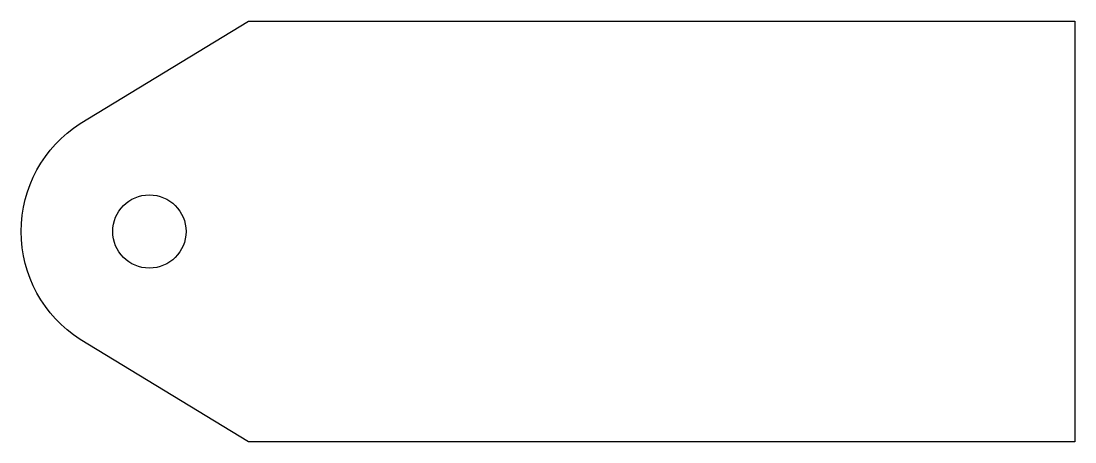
# Model space of a CAD drawing. Extents: x 0 to 575, y 0 to 230.
import ezdxf

# ---------------------------------------------------------------- set-up
doc = ezdxf.new("R2010")
doc.units = 0
doc.layers.get('0').update_dxf_attribs({"color": 2, "linetype": 'CONTINUOUS'})

msp = doc.modelspace()

# ---------------------------------------------------------------- linework, layer by layer
at = {"color": 2, "linetype": 'CONTINUOUS'}
for points in [[(0, 115, -0.255988), (32.31, 173.99), (124, 230), (575, 230), (575, 0), (124, 0), (32.31, 56.02, -0.25595)], [(50, 115, -1), (90, 115, -1)]]:
    msp.add_lwpolyline(points, format="xyb", close=True, dxfattribs=at)

doc.saveas('drawing.dxf')
